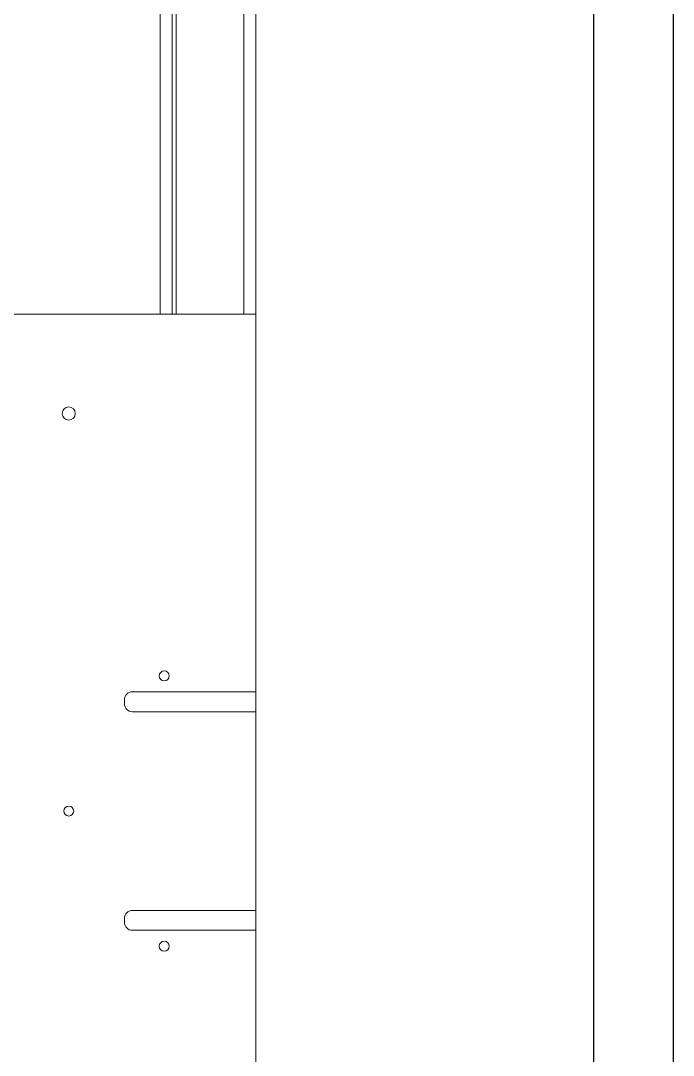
# Model space of a CAD drawing. Extents: x 500 to 100500, y -14500 to 21140.
# Drawn here: x 8994.4 to 9158.5, y -5640.5 to -5380.2 of the extents above; entities that cross this region are included whole.
import ezdxf

# ---------------------------------------------------------------- set-up
doc = ezdxf.new("R2010")
doc.units = 0
doc.linetypes.add('SLD-Solid', pattern=[0])
doc.layers.add('D', color=7, linetype='CONTINUOUS')
doc.layers.add('M06SMMF-001B', color=7, linetype='CONTINUOUS')
doc.layers.add('MODEL', color=7, linetype='SLD-Solid', lineweight=15)

# ---------------------------------------------------------------- blocks, each defined once
blk = doc.blocks.new('KA$C03f0ad08')
at = {"layer": 'MODEL', "color": 4}
for p, q in [((105, 1693.6), (105, 1539.6)), ((106, 1693.6), (106, 1539.6)), ((109, 1693.6), (109, 1539.6)), ((88, 1691.6), (88, 1539.6)), ((0, 155.6), (0, 1658.6)), ((85, 155.6), (85, 1658.6)), ((85, 1539.6), (188, 1539.6)), ((116, 1444.6), (85, 1444.6)), ((118, 1441.6), (118, 1442.6)), ((85, 1439.6), (116, 1439.6)), ((116, 1389.6), (85, 1389.6)), ((118, 1386.6), (118, 1387.6)), ((85, 1384.6), (116, 1384.6))]:
    blk.add_line(p, q, dxfattribs=at)
for centre, radius in [((132, 1514.6), 1.65), ((108, 1448.6), 1.25), ((132, 1414.6), 1.25), ((108, 1380.6), 1.25)]:
    blk.add_circle(centre, radius, dxfattribs=at)
for centre, start, end in [((116, 1442.6), 0, 90), ((116, 1441.6), 270, 0), ((116, 1387.6), 0, 90), ((116, 1386.6), 270, 0)]:
    blk.add_arc(centre, 2, start, end, dxfattribs=at)

msp = doc.modelspace()

# ---------------------------------------------------------------- linework, layer by layer
at = {"layer": 'D', "color": 4, "elevation": -10.47}
msp.add_lwpolyline([(9138.5, -5258.04), (9158.5, -5258.04), (9158.5, -6838.04), (9138.5, -6838.04)], close=True, dxfattribs=at)

# ---------------------------------------------------------------- block references
at = {"layer": 'M06SMMF-001B', "xscale": -1}
msp.add_blockref('KA$C03f0ad08', (9138.5, -6993.64, -10.47), dxfattribs=at)

doc.saveas('drawing.dxf')
